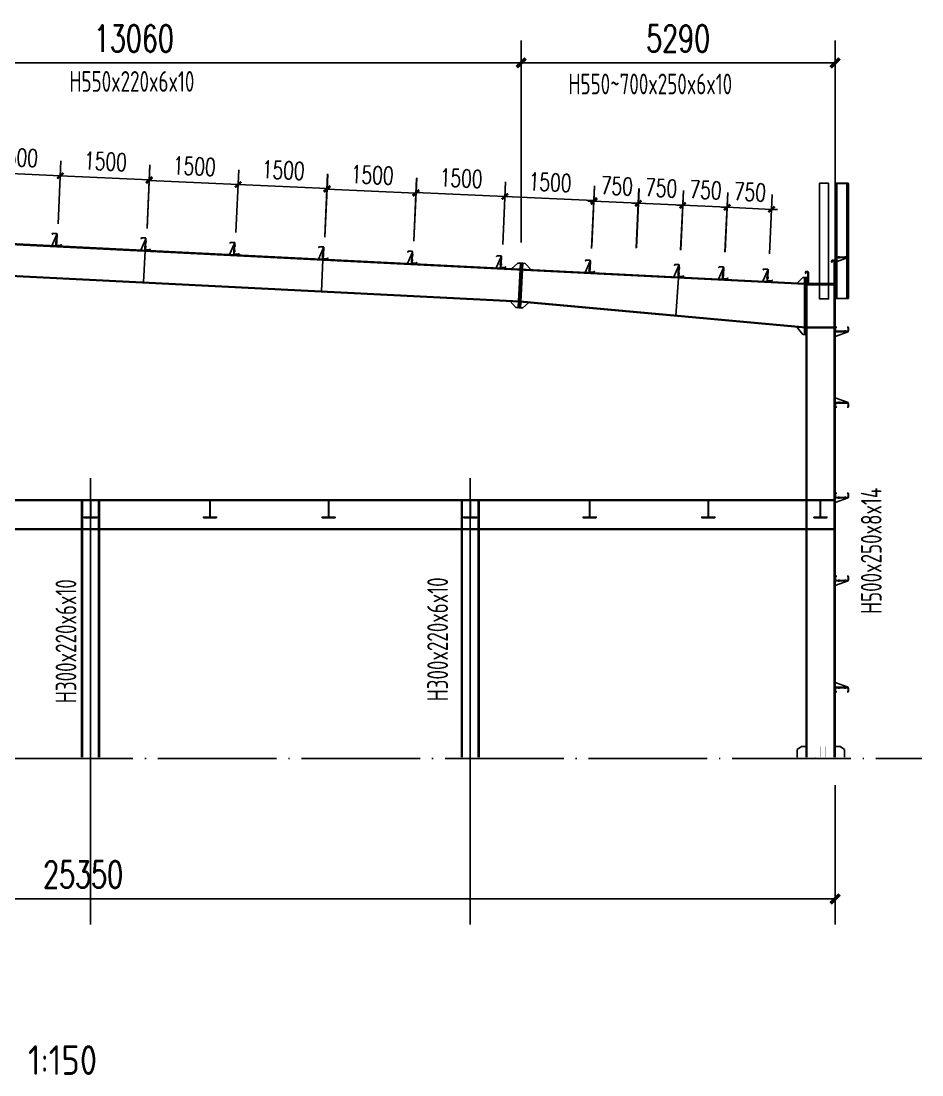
# Model space of a CAD drawing. Extents: x 180850 to 1399066, y 48356 to 327880.
# Drawn here: x 1334148 to 1349332, y 155174 to 172942 of the extents above; entities that cross this region are included whole.
import ezdxf

# ---------------------------------------------------------------- set-up
doc = ezdxf.new("R2010")
doc.units = 0
doc.header["$LTSCALE"] = 1000
doc.linetypes.add('DOTE', pattern=[2.42, 2, -0.2, 0.02, -0.2])
for name, color, linetype in [('AXIS', 3, 'Continuous'), ('DOTE', 1, 'Continuous'), ('GL', 150, 'Continuous'), ('GZ', 50, 'Continuous'), ('LT', 181, 'Continuous'), ('PZ', 202, 'Continuous'), ('TEXT', 7, 'Continuous'), ('天沟', 2, 'Continuous')]:
    doc.layers.add(name, color=color, linetype=linetype)
doc.styles.add('_TCH_DIM_T3', font='SIMPLEX', dxfattribs={"width": 0.705882, "bigfont": 'GBCBIG'})
doc.styles.get("Standard").update_dxf_attribs({"font": 'gbenor.shx', "bigfont": 'gbcbig.shx'})
doc.styles.add('TSSD_Norm', font='tssdeng.shx', dxfattribs={"bigfont": 'hztxt.shx'})
doc.dimstyles.new('_TCH_ARCH&&150', dxfattribs={"dimtxt": 446.25, "dimasz": 150, "dimexe": 375, "dimexo": 450, "dimgap": 189.375, "dimtad": 1, "dimdec": 0, "dimzin": 0, "dimdsep": 46, "dimtxsty": '_TCH_DIM_T3', "dimblk": 'ARCHTICK', "dimcen": 0.09, "dimclrd": 3, "dimclre": 3, "dimclrt": 7, "dimazin": 2, "dimtfac": 1, "dimtdec": 0, "dimtix": 1, "dimtmove": 2, "dimatfit": 3, "dimfxl": 1, "dimtolj": 1, "dimtzin": 0, "dimarcsym": 0})
doc.dimstyles.new('TCH_100_1', dxfattribs={"dimtxt": 297.5, "dimasz": 100, "dimexe": 250, "dimexo": 300, "dimgap": 126.25, "dimtad": 1, "dimdec": 0, "dimzin": 0, "dimdsep": 46, "dimtxsty": '_TCH_DIM_T3', "dimblk": 'ARCHTICK', "dimcen": 0.09, "dimclrd": 126, "dimclre": 126, "dimclrt": 7, "dimazin": 2, "dimtfac": 1, "dimtdec": 0, "dimtix": 1, "dimtmove": 2, "dimatfit": 3, "dimfxl": 1, "dimtolj": 1, "dimtzin": 0, "dimarcsym": 0})

# ---------------------------------------------------------------- blocks, each defined once
blk = doc.blocks.new('A$C3A585300')
at = {"layer": 'LT', "color": 1, "linetype": 'Continuous'}
for p, q in [((98, 153, -5), (58, 151, -5)), ((98, 153, -5), (58, 151, -5)), ((103, 62, -5), (63, 60, -5)), ((103, 62, -5), (63, 60, -5))]:
    blk.add_line(p, q, dxfattribs=at)
at = {"layer": 'LT', "elevation": -5}
blk.add_lwpolyline([(76, 197, -0.414214), (85, 207), (141, 210), (155, 197), (157, 199), (142, 213), (82, 210, 0.414214), (72, 200), (81, 23, -0.414214), (72, 12), (16, 10), (2, 22), (0, 20), (15, 6), (75, 9, 0.414214), (84, 20), (76, 197)], format="xyb", dxfattribs=at)
at = {"layer": 'LT', "elevation": -1}
for points in [[(76, 192), (82, 192), (91, 0), (85, 0)], [(82, 182), (91, 0), (161, 4)]]:
    blk.add_lwpolyline(points, close=True, dxfattribs=at)
at = {"layer": 'LT', "color": 1, "linetype": 'Continuous'}
for points in [[(75, 140, -5), (74, 164, -5), (84, 140, -5), (83, 165, -5)], [(75, 140, -5), (74, 164, -5), (84, 140, -5), (83, 165, -5)], [(79, 73, -5), (80, 48, -5), (88, 73, -5), (89, 49, -5)], [(79, 73, -5), (80, 48, -5), (88, 73, -5), (89, 49, -5)]]:
    blk.add_solid(points, dxfattribs=at)
blk = doc.blocks.new('_ArchTick')
at = {"color": 0, "linetype": 'ByBlock', "const_width": 0.4}
blk.add_lwpolyline([(-0.5, -0.5), (0.5, 0.5)], dxfattribs=at)
blk = doc.blocks.new('*D1368')
at = {"color": 3, "linetype": 'ByBlock', "lineweight": -2, "transparency": 16777216}
for p, q in [((1329518, 169862), (1329518, 172612)), ((1342578, 169209), (1342578, 172612)), ((1342578, 172237), (1329518, 172237))]:
    blk.add_line(p, q, dxfattribs=at)
at = {"layer": 'Defpoints', "color": 0, "linetype": 'ByBlock', "transparency": 16777216}
for p in [(1329518, 172237), (1329518, 169412), (1342578, 168759)]:
    blk.add_point(p, dxfattribs=at)
at = {"color": 3, "linetype": 'ByBlock', "lineweight": -2, "transparency": 16777216, "xscale": 150, "yscale": 150, "zscale": 150, "rotation": 180.0000000002084}
blk.add_blockref('_ArchTick', (1329518, 172237), dxfattribs=at)
at = {"color": 3, "linetype": 'ByBlock', "lineweight": -2, "transparency": 16777216, "xscale": 150, "yscale": 150, "zscale": 150}
blk.add_blockref('_ArchTick', (1342578, 172237), dxfattribs=at)
at = {"color": 7, "linetype": 'ByBlock', "transparency": 16777216, "insert": (1336048, 172649), "char_height": 446.2, "attachment_point": 5, "style": '_TCH_DIM_T3'}
blk.add_mtext('\\A1;13060', dxfattribs=at)
blk = doc.blocks.new('*D1369')
at = {"color": 3, "linetype": 'ByBlock', "lineweight": -2, "transparency": 16777216}
for p, q in [((1342578, 169209), (1342578, 172612)), ((1347868, 169565), (1347868, 172612)), ((1342578, 172237), (1347868, 172237))]:
    blk.add_line(p, q, dxfattribs=at)
at = {"layer": 'Defpoints', "color": 0, "linetype": 'ByBlock', "transparency": 16777216}
for p in [(1347868, 172237), (1347868, 169115), (1342578, 168759)]:
    blk.add_point(p, dxfattribs=at)
at = {"color": 3, "linetype": 'ByBlock', "lineweight": -2, "transparency": 16777216, "xscale": 150, "yscale": 150, "zscale": 150, "rotation": 180}
blk.add_blockref('_ArchTick', (1342578, 172237), dxfattribs=at)
at = {"color": 3, "linetype": 'ByBlock', "lineweight": -2, "transparency": 16777216, "xscale": 150, "yscale": 150, "zscale": 150}
blk.add_blockref('_ArchTick', (1347868, 172237), dxfattribs=at)
at = {"color": 7, "linetype": 'ByBlock', "transparency": 16777216, "insert": (1345223, 172649), "char_height": 446.2, "attachment_point": 5, "style": '_TCH_DIM_T3'}
blk.add_mtext('\\A1;5290', dxfattribs=at)
blk = doc.blocks.new('*D1383')
at = {"color": 126, "linetype": 'ByBlock', "lineweight": -2, "transparency": 16777216}
for p, q in [((1333274, 169592), (1333322, 170652)), ((1334772, 169525), (1334820, 170584)), ((1333310, 170402), (1334809, 170334))]:
    blk.add_line(p, q, dxfattribs=at)
at = {"layer": 'Defpoints', "color": 0, "linetype": 'ByBlock', "transparency": 16777216}
for p in [(1334809, 170334), (1333260, 169293, 0), (1334759, 169226, 0)]:
    blk.add_point(p, dxfattribs=at)
at = {"color": 126, "linetype": 'ByBlock', "lineweight": -2, "transparency": 16777216, "xscale": 100, "yscale": 100, "zscale": 100}
for p, rotation in [((1333310, 170402), 177.418434567161), ((1334809, 170334), 357.418434567161)]:
    blk.add_blockref('_ArchTick', p, dxfattribs=dict(at, rotation=rotation))
at = {"color": 7, "linetype": 'ByBlock', "transparency": 16777216, "insert": (1334072, 170643), "char_height": 297.5, "attachment_point": 5, "rotation": 357.4184, "style": '_TCH_DIM_T3'}
blk.add_mtext('\\A1;1500', dxfattribs=at)
blk = doc.blocks.new('*D1384')
at = {"color": 126, "linetype": 'ByBlock', "lineweight": -2, "transparency": 16777216}
for p, q in [((1334772, 169525), (1334820, 170584)), ((1336271, 169459), (1336319, 170517)), ((1334809, 170334), (1336307, 170267))]:
    blk.add_line(p, q, dxfattribs=at)
at = {"layer": 'Defpoints', "color": 0, "linetype": 'ByBlock', "transparency": 16777216}
for p in [(1336307, 170267), (1334759, 169226, 0), (1336257, 169159, 0)]:
    blk.add_point(p, dxfattribs=at)
at = {"color": 126, "linetype": 'ByBlock', "lineweight": -2, "transparency": 16777216, "xscale": 100, "yscale": 100, "zscale": 100}
for p, rotation in [((1334809, 170334), 177.418434567161), ((1336307, 170267), 357.418434567161)]:
    blk.add_blockref('_ArchTick', p, dxfattribs=dict(at, rotation=rotation))
at = {"color": 7, "linetype": 'ByBlock', "transparency": 16777216, "insert": (1335571, 170575), "char_height": 297.5, "attachment_point": 5, "rotation": 357.4184, "style": '_TCH_DIM_T3'}
blk.add_mtext('\\A1;1500', dxfattribs=at)
blk = doc.blocks.new('*D1385')
at = {"color": 126, "linetype": 'ByBlock', "lineweight": -2, "transparency": 16777216}
for p, q in [((1336270, 169446), (1336318, 170504)), ((1337769, 169379), (1337817, 170436)), ((1336307, 170254), (1337805, 170187))]:
    blk.add_line(p, q, dxfattribs=at)
at = {"layer": 'Defpoints', "color": 0, "linetype": 'ByBlock', "transparency": 16777216}
for p in [(1337805, 170187), (1336257, 169146, 0), (1337755, 169079, 0)]:
    blk.add_point(p, dxfattribs=at)
at = {"color": 126, "linetype": 'ByBlock', "lineweight": -2, "transparency": 16777216, "xscale": 100, "yscale": 100, "zscale": 100}
for p, rotation in [((1336307, 170254), 177.418434567161), ((1337805, 170187), 357.418434567161)]:
    blk.add_blockref('_ArchTick', p, dxfattribs=dict(at, rotation=rotation))
at = {"color": 7, "linetype": 'ByBlock', "transparency": 16777216, "insert": (1337068, 170495), "char_height": 297.5, "attachment_point": 5, "rotation": 357.4184, "style": '_TCH_DIM_T3'}
blk.add_mtext('\\A1;1500', dxfattribs=at)
blk = doc.blocks.new('*D1386')
at = {"color": 126, "linetype": 'ByBlock', "lineweight": -2, "transparency": 16777216}
for p, q in [((1345265, 169082), (1345311, 170086)), ((1346015, 169053), (1346060, 170052)), ((1345299, 169836), (1345199, 169840)), ((1345299, 169836), (1346049, 169802)), ((1346049, 169802), (1346149, 169798))]:
    blk.add_line(p, q, dxfattribs=at)
at = {"layer": 'Defpoints', "color": 0, "linetype": 'ByBlock', "transparency": 16777216}
for p in [(1346049, 169802), (1345252, 168782, 0), (1346001, 168754, 0)]:
    blk.add_point(p, dxfattribs=at)
at = {"color": 126, "linetype": 'ByBlock', "lineweight": -2, "transparency": 16777216, "xscale": 99.99999999999999, "yscale": 99.99999999999999, "zscale": 99.99999999999999}
for p, rotation in [((1345299, 169836), 357.4184345657005), ((1346049, 169802), 177.4184345657005)]:
    blk.add_blockref('_ArchTick', p, dxfattribs=dict(at, rotation=rotation))
at = {"color": 7, "linetype": 'ByBlock', "transparency": 16777216, "insert": (1345686, 170094), "char_height": 297.5, "attachment_point": 5, "rotation": 357.4184, "style": '_TCH_DIM_T3'}
blk.add_mtext('\\A1;750', dxfattribs=at)
blk = doc.blocks.new('*D1387')
at = {"color": 126, "linetype": 'ByBlock', "lineweight": -2, "transparency": 16777216}
for p, q in [((1346012, 169048), (1346058, 170052)), ((1346762, 169020), (1346807, 170018)), ((1346046, 169802), (1345946, 169807)), ((1346046, 169802), (1346796, 169768)), ((1346796, 169768), (1346895, 169764))]:
    blk.add_line(p, q, dxfattribs=at)
at = {"layer": 'Defpoints', "color": 0, "linetype": 'ByBlock', "transparency": 16777216}
for p in [(1346796, 169768), (1345999, 168748, 0), (1346748, 168720, 0)]:
    blk.add_point(p, dxfattribs=at)
at = {"color": 126, "linetype": 'ByBlock', "lineweight": -2, "transparency": 16777216, "xscale": 99.99999999999999, "yscale": 99.99999999999999, "zscale": 99.99999999999999}
for p, rotation in [((1346046, 169802), 357.4184345657005), ((1346796, 169768), 177.4184345657005)]:
    blk.add_blockref('_ArchTick', p, dxfattribs=dict(at, rotation=rotation))
at = {"color": 7, "linetype": 'ByBlock', "transparency": 16777216, "insert": (1346433, 170060), "char_height": 297.5, "attachment_point": 5, "rotation": 357.4184, "style": '_TCH_DIM_T3'}
blk.add_mtext('\\A1;750', dxfattribs=at)
blk = doc.blocks.new('*D1390')
at = {"color": 126, "linetype": 'ByBlock', "lineweight": -2, "transparency": 16777216}
for p, q in [((1339269, 169296), (1339317, 170356)), ((1340767, 169229), (1340815, 170288)), ((1339305, 170106), (1340804, 170039))]:
    blk.add_line(p, q, dxfattribs=at)
at = {"layer": 'Defpoints', "color": 0, "linetype": 'ByBlock', "transparency": 16777216}
for p in [(1340804, 170039), (1339255, 168996, 0), (1340754, 168929, 0)]:
    blk.add_point(p, dxfattribs=at)
at = {"color": 126, "linetype": 'ByBlock', "lineweight": -2, "transparency": 16777216, "xscale": 100, "yscale": 100, "zscale": 100}
for p, rotation in [((1339305, 170106), 177.418434567161), ((1340804, 170039), 357.418434567161)]:
    blk.add_blockref('_ArchTick', p, dxfattribs=dict(at, rotation=rotation))
at = {"color": 7, "linetype": 'ByBlock', "transparency": 16777216, "insert": (1340067, 170347), "char_height": 297.5, "attachment_point": 5, "rotation": 357.4184, "style": '_TCH_DIM_T3'}
blk.add_mtext('\\A1;1500', dxfattribs=at)
blk = doc.blocks.new('*D1391')
at = {"color": 126, "linetype": 'ByBlock', "lineweight": -2, "transparency": 16777216}
for p, q in [((1340768, 169242), (1340816, 170301)), ((1342266, 169175), (1342314, 170234)), ((1340804, 170051), (1342303, 169984))]:
    blk.add_line(p, q, dxfattribs=at)
at = {"layer": 'Defpoints', "color": 0, "linetype": 'ByBlock', "transparency": 16777216}
for p in [(1342303, 169984), (1340754, 168942, 0), (1342253, 168875, 0)]:
    blk.add_point(p, dxfattribs=at)
at = {"color": 126, "linetype": 'ByBlock', "lineweight": -2, "transparency": 16777216, "xscale": 100, "yscale": 100, "zscale": 100}
for p, rotation in [((1340804, 170051), 177.418434567161), ((1342303, 169984), 357.418434567161)]:
    blk.add_blockref('_ArchTick', p, dxfattribs=dict(at, rotation=rotation))
at = {"color": 7, "linetype": 'ByBlock', "transparency": 16777216, "insert": (1341566, 170292), "char_height": 297.5, "attachment_point": 5, "rotation": 357.4184, "style": '_TCH_DIM_T3'}
blk.add_mtext('\\A1;1500', dxfattribs=at)
blk = doc.blocks.new('*D1392')
at = {"color": 126, "linetype": 'ByBlock', "lineweight": -2, "transparency": 16777216}
for p, q in [((1342266, 169175), (1342314, 170234)), ((1343765, 169108), (1343813, 170166)), ((1342303, 169984), (1343801, 169916))]:
    blk.add_line(p, q, dxfattribs=at)
at = {"layer": 'Defpoints', "color": 0, "linetype": 'ByBlock', "transparency": 16777216}
for p in [(1343801, 169916), (1342253, 168875, 0), (1343751, 168808, 0)]:
    blk.add_point(p, dxfattribs=at)
at = {"color": 126, "linetype": 'ByBlock', "lineweight": -2, "transparency": 16777216, "xscale": 100, "yscale": 100, "zscale": 100}
for p, rotation in [((1342303, 169984), 177.418434567161), ((1343801, 169916), 357.418434567161)]:
    blk.add_blockref('_ArchTick', p, dxfattribs=dict(at, rotation=rotation))
at = {"color": 7, "linetype": 'ByBlock', "transparency": 16777216, "insert": (1343065, 170225), "char_height": 297.5, "attachment_point": 5, "rotation": 357.4184, "style": '_TCH_DIM_T3'}
blk.add_mtext('\\A1;1500', dxfattribs=at)
blk = doc.blocks.new('*D1393')
at = {"color": 126, "linetype": 'ByBlock', "lineweight": -2, "transparency": 16777216}
for p, q in [((1337769, 169378), (1337817, 170436)), ((1339267, 169311), (1339315, 170369)), ((1337805, 170187), (1339304, 170119))]:
    blk.add_line(p, q, dxfattribs=at)
at = {"layer": 'Defpoints', "color": 0, "linetype": 'ByBlock', "transparency": 16777216}
for p in [(1339304, 170119), (1337755, 169078, 0), (1339254, 169011, 0)]:
    blk.add_point(p, dxfattribs=at)
at = {"color": 126, "linetype": 'ByBlock', "lineweight": -2, "transparency": 16777216, "xscale": 99.99999999999999, "yscale": 99.99999999999999, "zscale": 99.99999999999999}
for p, rotation in [((1337805, 170187), 177.4184345657005), ((1339304, 170119), 357.4184345657005)]:
    blk.add_blockref('_ArchTick', p, dxfattribs=dict(at, rotation=rotation))
at = {"color": 7, "linetype": 'ByBlock', "transparency": 16777216, "insert": (1338567, 170428), "char_height": 297.5, "attachment_point": 5, "rotation": 357.4184, "style": '_TCH_DIM_T3'}
blk.add_mtext('\\A1;1500', dxfattribs=at)
blk = doc.blocks.new('*D1394')
at = {"color": 126, "linetype": 'ByBlock', "lineweight": -2, "transparency": 16777216}
for p, q in [((1343769, 169149), (1343814, 170153)), ((1344519, 169121), (1344564, 170119)), ((1343803, 169903), (1343703, 169908)), ((1343803, 169903), (1344552, 169870)), ((1344552, 169870), (1344652, 169865))]:
    blk.add_line(p, q, dxfattribs=at)
at = {"layer": 'Defpoints', "color": 0, "linetype": 'ByBlock', "transparency": 16777216}
for p in [(1344552, 169870), (1343756, 168850, 0), (1344505, 168821, 0)]:
    blk.add_point(p, dxfattribs=at)
at = {"color": 126, "linetype": 'ByBlock', "lineweight": -2, "transparency": 16777216, "xscale": 99.99999999999999, "yscale": 99.99999999999999, "zscale": 99.99999999999999}
for p, rotation in [((1343803, 169903), 357.4184345657005), ((1344552, 169870), 177.4184345657005)]:
    blk.add_blockref('_ArchTick', p, dxfattribs=dict(at, rotation=rotation))
at = {"color": 7, "linetype": 'ByBlock', "transparency": 16777216, "insert": (1344190, 170161), "char_height": 297.5, "attachment_point": 5, "rotation": 357.4184, "style": '_TCH_DIM_T3'}
blk.add_mtext('\\A1;750', dxfattribs=at)
blk = doc.blocks.new('*D1395')
at = {"color": 126, "linetype": 'ByBlock', "lineweight": -2, "transparency": 16777216}
for p, q in [((1344516, 169116), (1344561, 170119)), ((1345266, 169087), (1345311, 170086)), ((1344550, 169870), (1344450, 169874)), ((1344550, 169870), (1345299, 169836)), ((1345299, 169836), (1345399, 169831))]:
    blk.add_line(p, q, dxfattribs=at)
at = {"layer": 'Defpoints', "color": 0, "linetype": 'ByBlock', "transparency": 16777216}
for p in [(1345299, 169836), (1344503, 168816, 0), (1345252, 168788, 0)]:
    blk.add_point(p, dxfattribs=at)
at = {"color": 126, "linetype": 'ByBlock', "lineweight": -2, "transparency": 16777216, "xscale": 99.99999999999999, "yscale": 99.99999999999999, "zscale": 99.99999999999999}
for p, rotation in [((1344550, 169870), 357.4184345657005), ((1345299, 169836), 177.4184345657005)]:
    blk.add_blockref('_ArchTick', p, dxfattribs=dict(at, rotation=rotation))
at = {"color": 7, "linetype": 'ByBlock', "transparency": 16777216, "insert": (1344937, 170127), "char_height": 297.5, "attachment_point": 5, "rotation": 357.4184, "style": '_TCH_DIM_T3'}
blk.add_mtext('\\A1;750', dxfattribs=at)
blk = doc.blocks.new('*D1414')
at = {"color": 3, "lineweight": -2, "transparency": 16777216}
for p, q in [((1322518, 160059), (1322518, 157766)), ((1347868, 160059), (1347868, 157766)), ((1347868, 158141), (1322518, 158141))]:
    blk.add_line(p, q, dxfattribs=at)
at = {"layer": 'Defpoints', "color": 0, "transparency": 16777216}
for p in [(1322518, 160509, -1), (1347868, 160509, -1), (1322518, 158141)]:
    blk.add_point(p, dxfattribs=at)
at = {"color": 3, "lineweight": -2, "transparency": 16777216, "xscale": 150, "yscale": 150, "zscale": 150, "rotation": 180}
blk.add_blockref('_ArchTick', (1322518, 158141), dxfattribs=at)
at = {"color": 3, "lineweight": -2, "transparency": 16777216, "xscale": 150, "yscale": 150, "zscale": 150}
blk.add_blockref('_ArchTick', (1347868, 158141), dxfattribs=at)
at = {"color": 7, "transparency": 16777216, "insert": (1335193, 158553), "char_height": 446.2, "attachment_point": 5, "style": '_TCH_DIM_T3'}
blk.add_mtext('\\A1;25350', dxfattribs=at)

msp = doc.modelspace()

# ---------------------------------------------------------------- linework, layer by layer
for p, q in [((1336239.08, 169063.65, -0.86), (1336212.81, 168538.3, -0.65)), ((1339235.56, 168913.83, -0.86), (1339209.29, 168388.47, -0.28)), ((1342550.78, 168209.4, -0.86), (1342578.25, 168758.71, -0.86)), ((1345226.74, 168614.27, -0.86), (1345185.81, 167973.81, -0.86))]:
    msp.add_line(p, q)
at = {"layer": 'AXIS'}
for p, q in [((1335318.45, 159658.7, -0.86), (1335318.45, 157707.26, -0.86)), ((1341718.45, 159658.7, -0.86), (1341718.45, 157707.26, -0.86)), ((1347868.45, 159658.7, -0.86), (1347868.45, 157707.26, -0.86))]:
    msp.add_line(p, q, dxfattribs=at)
at = {"layer": 'DOTE'}
for p, q in [((1335318.45, 159268.7, -1.72), (1335318.45, 165232.86, -0.86)), ((1341718.45, 159268.7, -1.72), (1341718.45, 165232.86, -0.86))]:
    msp.add_line(p, q, dxfattribs=at)
at = {"layer": 'DOTE', "linetype": 'DOTE'}
msp.add_line((1295313.41, 160508.7, -0.86), (1349331.5, 160508.7, -0.86), dxfattribs=at)
at = {"layer": 'GL'}
for p, q in [((1322518.45, 169761.7, -0.86), (1347352.37, 168520.01, -0.86)), ((1322518.45, 169749.69, -0.86), (1347352.37, 168507.99, -0.86)), ((1329490.99, 168862.39, -1.5), (1342550.78, 168209.4, 0.14)), ((1329491.59, 168874.39, -1.5), (1342551.38, 168221.35, 0.14)), ((1342550.78, 168209.4, -0.86), (1347372.37, 167771.67, 6.48)), ((1342550.78, 168209.4, -0.86), (1347372.37, 167771.67, 6.48)), ((1342552.26, 168221.31, -0.86), (1347372.37, 167783.76, 6.48)), ((1342552.26, 168221.31, -0.86), (1347372.37, 167783.76, 6.48)), ((1322518.41, 164858.72, -1.05), (1347864.45, 164858.7, 0.89)), ((1322518.42, 164868.72, -1.05), (1347864.45, 164868.7, 0.89)), ((1322518.41, 164378.72, -1.05), (1347864.45, 164378.7, 0.89)), ((1322518.42, 164368.72, -1.05), (1347864.45, 164368.7, 0.89))]:
    msp.add_line(p, q, dxfattribs=at)
for points, elevation in [([(1335428.45, 164568.7), (1335208.45, 164568.7), (1335208.45, 164578.7), (1335311.61, 164578.7), (1335315.45, 164583.7), (1335315.45, 164854.05), (1335311.61, 164858.7), (1335208.45, 164858.7), (1335208.45, 164868.7), (1335428.45, 164868.7), (1335428.45, 164858.7), (1335325.45, 164858.7), (1335321.45, 164854.22), (1335321.45, 164583.7), (1335325.45, 164578.7), (1335428.45, 164578.7), (1335428.45, 164568.7)], 0.42), ([(1337441.56, 164568.71), (1337221.56, 164568.71), (1337221.56, 164578.71), (1337324.71, 164578.71), (1337328.56, 164583.71), (1337328.56, 164854.06), (1337324.71, 164858.71), (1337221.56, 164858.71), (1337221.56, 164868.71), (1337441.56, 164868.71), (1337441.56, 164858.71), (1337338.56, 164858.71), (1337334.56, 164854.23), (1337334.56, 164583.71), (1337338.56, 164578.71), (1337441.56, 164578.71), (1337441.56, 164568.71)], 1.36), ([(1339441.56, 164568.71), (1339221.56, 164568.71), (1339221.56, 164578.71), (1339324.71, 164578.71), (1339328.56, 164583.71), (1339328.56, 164854.06), (1339324.71, 164858.71), (1339221.56, 164858.71), (1339221.56, 164868.71), (1339441.56, 164868.71), (1339441.56, 164858.71), (1339338.56, 164858.71), (1339334.56, 164854.23), (1339334.56, 164583.71), (1339338.56, 164578.71), (1339441.56, 164578.71), (1339441.56, 164568.71)], 1.36), ([(1341828.45, 164568.7), (1341608.45, 164568.7), (1341608.45, 164578.7), (1341711.61, 164578.7), (1341715.45, 164583.7), (1341715.45, 164854.05), (1341711.61, 164858.7), (1341608.45, 164858.7), (1341608.45, 164868.7), (1341828.45, 164868.7), (1341828.45, 164858.7), (1341725.45, 164858.7), (1341721.45, 164854.21), (1341721.45, 164583.7), (1341725.45, 164578.7), (1341828.45, 164578.7), (1341828.45, 164568.7)], 0.42), ([(1343841.56, 164568.71), (1343621.56, 164568.71), (1343621.56, 164578.71), (1343724.71, 164578.71), (1343728.56, 164583.71), (1343728.56, 164854.06), (1343724.71, 164858.71), (1343621.56, 164858.71), (1343621.56, 164868.71), (1343841.56, 164868.71), (1343841.56, 164858.71), (1343738.56, 164858.71), (1343734.56, 164854.23), (1343734.56, 164583.71), (1343738.56, 164578.71), (1343841.56, 164578.71), (1343841.56, 164568.71)], 1.36), ([(1345841.56, 164568.71), (1345621.56, 164568.71), (1345621.56, 164578.71), (1345724.71, 164578.71), (1345728.56, 164583.71), (1345728.56, 164854.06), (1345724.71, 164858.71), (1345621.56, 164858.71), (1345621.56, 164868.71), (1345841.56, 164868.71), (1345841.56, 164858.71), (1345738.56, 164858.71), (1345734.56, 164854.23), (1345734.56, 164583.71), (1345738.56, 164578.71), (1345841.56, 164578.71), (1345841.56, 164568.71)], 1.36), ([(1347511.5, 164568.7), (1347731.5, 164568.7), (1347731.5, 164578.7), (1347628.35, 164578.7), (1347624.5, 164583.7), (1347624.5, 164854.05), (1347628.35, 164858.7), (1347731.5, 164858.7), (1347731.5, 164868.7), (1347511.5, 164868.7), (1347511.5, 164858.7), (1347614.5, 164858.7), (1347618.5, 164854.21), (1347618.5, 164583.7), (1347614.5, 164578.7), (1347511.5, 164578.7), (1347511.5, 164568.7)], 0.87)]:
    msp.add_lwpolyline(points, close=True, dxfattribs=dict(at, elevation=elevation))
at = {"layer": 'GZ'}
for p, q in [((1347854.45, 160533.7), (1347854.45, 168494.7, -4.17)), ((1347868.45, 160533.7), (1347868.45, 168494.7, -4.17)), ((1347392.37, 167784, -0.57), (1347854.45, 167784, -7.95)), ((1347392.37, 167784, -0.57), (1347854.45, 167784, -7.95)), ((1347392.37, 167770, -0.57), (1347854.45, 167770, -7.95)), ((1347392.37, 167770, -0.57), (1347854.45, 167770, -7.95)), ((1347378.45, 160533.7, 3.16), (1347378.37, 167610, -0.57)), ((1347378.45, 160533.7, 3.16), (1347378.37, 167610, -0.57)), ((1347392.45, 160533.7, 3.16), (1347392.37, 167610, -0.57)), ((1335168.45, 164868.71, -0.86), (1335168.45, 160533.7, -1.71)), ((1335182.45, 164868.71, -0.86), (1335182.45, 160533.7, -1.71)), ((1335454.45, 160533.7, 2.3), (1335454.45, 164868.71, 3.72)), ((1335468.45, 160533.7, 2.3), (1335468.45, 164868.71, 3.68)), ((1341568.45, 164868.71, -0.86), (1341568.45, 160533.7, -1.71)), ((1341582.45, 164868.71, -0.86), (1341582.45, 160533.7, -1.71)), ((1341854.45, 160533.7, 2.3), (1341854.45, 164868.71, 3.72)), ((1341868.45, 160533.7, 2.3), (1341868.45, 164868.71, 3.68))]:
    msp.add_line(p, q, dxfattribs=at)
for points, elevation in [([(1347757.5, 170208.38), (1347607.5, 170208.38), (1347607.5, 168256.74), (1347757.5, 168256.74)], -0.86), ([(1347869.68, 168265.47), (1348093.31, 168265.47), (1348093.31, 170205), (1347869.68, 170205)], -4.02), ([(1347899.68, 168265.47), (1348063.31, 168265.47), (1348063.31, 170205), (1347899.68, 170205)], -4.02), ([(1347868.45, 168494.7), (1347392.37, 168494.7), (1347392.37, 168508.7), (1347868.45, 168508.7)], -6.05)]:
    msp.add_lwpolyline(points, close=True, dxfattribs=dict(at, elevation=elevation))
at = {"layer": 'LT'}
for p, q in [((1347868.45, 170208.38, -4.02), (1348088.45, 170208.38, -4.02)), ((1347868.45, 170205, -4.02), (1347868.45, 170208.38, -4.02)), ((1348088.45, 170205, -4.02), (1347868.45, 170205, -4.02)), ((1347873.45, 170141.25, -4.02), (1347873.45, 170193.75, -4.02)), ((1347876.83, 170190.38, -4.02), (1347876.83, 170144.63, -4.02)), ((1347884.7, 170205, -4.02), (1348082.2, 170205, -4.02)), ((1347895.95, 170130, -4.02), (1347884.7, 170130, -4.02)), ((1348078.83, 170201.63, -4.02), (1347888.08, 170201.63, -4.02)), ((1347888.08, 170133.38, -4.02), (1347895.95, 170133.38, -4.02)), ((1347895.95, 170133.38, -4.02), (1347895.95, 170130, -4.02)), ((1348070.95, 170130, -4.02), (1348070.95, 170133.38, -4.02)), ((1348070.95, 170133.38, -4.02), (1348078.83, 170133.38, -4.02)), ((1348082.2, 170130, -4.02), (1348070.95, 170130, -4.02)), ((1348088.45, 170208.38, -4.02), (1348088.45, 170205, -4.02)), ((1348090.08, 170144.63, -4.02), (1348090.08, 170190.38, -4.02)), ((1348093.45, 170193.75, -4.02), (1348093.45, 170141.25, -4.02)), ((1347874.68, 169024.17, -4.02), (1347874.68, 168971.67, -4.02)), ((1347878.05, 168975.05, -4.02), (1347878.05, 169020.8, -4.02)), ((1347897.18, 169035.42, -4.02), (1347885.93, 169035.42, -4.02)), ((1347889.3, 169032.05, -4.02), (1347897.18, 169032.05, -4.02)), ((1347897.18, 169032.05, -4.02), (1347897.18, 169035.42, -4.02)), ((1348072.18, 169035.42, -4.02), (1348072.18, 169032.05, -4.02)), ((1348083.43, 169035.42, -4.02), (1348072.18, 169035.42, -4.02)), ((1348072.18, 169032.05, -4.02), (1348080.05, 169032.05, -4.02)), ((1348091.3, 169020.8, -4.02), (1348091.3, 168975.05, -4.02)), ((1348094.68, 168971.67, -4.02), (1348094.68, 169024.17, -4.02)), ((1348089.68, 168960.42, -4.02), (1347869.68, 168960.42, -4.02)), ((1347869.68, 168960.42, -4.02), (1347869.68, 168957.05, -4.02)), ((1347869.68, 168957.05, -4.02), (1348089.68, 168957.05, -4.02)), ((1348089.68, 168957.05, -4.02), (1347869.68, 168877.42, -4.02)), ((1347885.93, 168960.42, -4.02), (1348083.43, 168960.42, -4.02)), ((1348080.05, 168963.8, -4.02), (1347889.3, 168963.8, -4.02)), ((1347931.1, 168937.88, -4.02), (1347931.1, 168976.22, -4.02)), ((1348041.53, 168937.88, -4.02), (1348041.53, 168976.22, -4.02)), ((1348089.68, 168957.05, -4.02), (1348089.68, 168960.42, -4.02)), ((1347873.45, 167772.45, -4.02), (1347873.45, 167719.95, -4.02)), ((1347876.83, 167723.33, -4.02), (1347876.83, 167769.08, -4.02)), ((1347895.95, 167783.7, -4.02), (1347884.7, 167783.7, -4.02)), ((1347888.08, 167780.33, -4.02), (1347895.95, 167780.33, -4.02)), ((1347895.95, 167780.33, -4.02), (1347895.95, 167783.7, -4.02)), ((1348070.95, 167783.7, -4.02), (1348070.95, 167780.33, -4.02)), ((1348082.2, 167783.7, -4.02), (1348070.95, 167783.7, -4.02)), ((1348070.95, 167780.33, -4.02), (1348078.83, 167780.33, -4.02)), ((1348090.08, 167769.08, -4.02), (1348090.08, 167723.33, -4.02)), ((1348093.45, 167719.95, -4.02), (1348093.45, 167772.45, -4.02)), ((1348088.45, 167708.7, -4.02), (1347868.45, 167708.7, -4.02)), ((1347868.45, 167708.7, -4.02), (1347868.45, 167705.33, -4.02)), ((1347868.45, 167705.33, -4.02), (1348088.45, 167705.33, -4.02)), ((1348088.45, 167705.33, -4.02), (1347868.45, 167625.7, -4.02)), ((1347884.7, 167708.7, -4.02), (1348082.2, 167708.7, -4.02)), ((1348078.83, 167712.08, -4.02), (1347888.08, 167712.08, -4.02)), ((1347929.87, 167689.53, -4.02), (1347929.87, 167727.87, -4.02)), ((1348040.31, 167689.87, -4.02), (1348040.31, 167728.22, -4.02)), ((1348088.45, 167705.33, -4.02), (1348088.45, 167708.7, -4.02)), ((1348088.45, 166508.7, -4.02), (1347868.45, 166588.33, -4.02)), ((1347868.45, 166508.7, -4.02), (1348088.45, 166508.7, -4.02)), ((1347868.45, 166505.33, -4.02), (1347868.45, 166508.7, -4.02)), ((1348088.45, 166505.33, -4.02), (1347868.45, 166505.33, -4.02)), ((1347873.45, 166441.58, -4.02), (1347873.45, 166494.08, -4.02)), ((1347884.7, 166505.33, -4.02), (1348082.2, 166505.33, -4.02)), ((1348078.83, 166501.95, -4.02), (1347888.08, 166501.95, -4.02)), ((1347929.87, 166527.87, -4.02), (1347929.87, 166489.53, -4.02)), ((1348040.31, 166527.87, -4.02), (1348040.31, 166489.53, -4.02)), ((1348088.45, 166508.7, -4.02), (1348088.45, 166505.33, -4.02)), ((1348093.45, 166494.08, -4.02), (1348093.45, 166441.58, -4.02)), ((1347876.83, 166490.7, -4.02), (1347876.83, 166444.95, -4.02)), ((1347895.95, 166430.33, -4.02), (1347884.7, 166430.33, -4.02)), ((1347888.08, 166433.7, -4.02), (1347895.95, 166433.7, -4.02)), ((1347895.95, 166433.7, -4.02), (1347895.95, 166430.33, -4.02)), ((1348070.95, 166430.33, -4.02), (1348070.95, 166433.7, -4.02)), ((1348070.95, 166433.7, -4.02), (1348078.83, 166433.7, -4.02)), ((1348082.2, 166430.33, -4.02), (1348070.95, 166430.33, -4.02)), ((1348090.08, 166444.95, -4.02), (1348090.08, 166490.7, -4.02)), ((1348088.45, 164908.7, -4.02), (1347868.45, 164908.7, -4.02)), ((1347868.45, 164908.7, -4.02), (1347868.45, 164905.33, -4.02)), ((1347868.45, 164905.33, -4.02), (1348088.45, 164905.33, -4.02)), ((1348088.45, 164905.33, -4.02), (1347868.45, 164825.7, -4.02)), ((1347873.45, 164972.45, -4.02), (1347873.45, 164919.95, -4.02)), ((1347876.83, 164923.33, -4.02), (1347876.83, 164969.08, -4.02)), ((1347895.95, 164983.7, -4.02), (1347884.7, 164983.7, -4.02)), ((1347884.7, 164908.7, -4.02), (1348082.2, 164908.7, -4.02)), ((1347888.08, 164980.33, -4.02), (1347895.95, 164980.33, -4.02)), ((1348078.83, 164912.08, -4.02), (1347888.08, 164912.08, -4.02)), ((1347895.95, 164980.33, -4.02), (1347895.95, 164983.7, -4.02)), ((1347929.87, 164886.16, -4.02), (1347929.87, 164924.5, -4.02)), ((1348040.31, 164886.16, -4.02), (1348040.31, 164924.5, -4.02)), ((1348070.95, 164983.7, -4.02), (1348070.95, 164980.33, -4.02)), ((1348082.2, 164983.7, -4.02), (1348070.95, 164983.7, -4.02)), ((1348070.95, 164980.33, -4.02), (1348078.83, 164980.33, -4.02)), ((1348088.45, 164905.33, -4.02), (1348088.45, 164908.7, -4.02)), ((1348090.08, 164969.08, -4.02), (1348090.08, 164923.33, -4.02)), ((1348093.45, 164919.95, -4.02), (1348093.45, 164972.45, -4.02)), ((1348088.45, 163508.7, -4.02), (1347868.45, 163508.7, -4.02)), ((1347868.45, 163508.7, -4.02), (1347868.45, 163505.33, -4.02)), ((1347868.45, 163505.33, -4.02), (1348088.45, 163505.33, -4.02)), ((1348088.45, 163505.33, -4.02), (1347868.45, 163425.7, -4.02)), ((1347873.45, 163572.45, -4.02), (1347873.45, 163519.95, -4.02)), ((1347876.83, 163523.33, -4.02), (1347876.83, 163569.08, -4.02)), ((1347895.95, 163583.7, -4.02), (1347884.7, 163583.7, -4.02)), ((1347884.7, 163508.7, -4.02), (1348082.2, 163508.7, -4.02)), ((1347888.08, 163580.33, -4.02), (1347895.95, 163580.33, -4.02)), ((1348078.83, 163512.08, -4.02), (1347888.08, 163512.08, -4.02)), ((1347895.95, 163580.33, -4.02), (1347895.95, 163583.7, -4.02)), ((1347929.87, 163489.87, -4.02), (1347929.87, 163528.22, -4.02)), ((1348040.31, 163489.87, -4.02), (1348040.31, 163528.22, -4.02)), ((1348070.95, 163583.7, -4.02), (1348070.95, 163580.33, -4.02)), ((1348082.2, 163583.7, -4.02), (1348070.95, 163583.7, -4.02)), ((1348070.95, 163580.33, -4.02), (1348078.83, 163580.33, -4.02)), ((1348088.45, 163505.33, -4.02), (1348088.45, 163508.7, -4.02)), ((1348090.08, 163569.08, -4.02), (1348090.08, 163523.33, -4.02)), ((1348093.45, 163519.95, -4.02), (1348093.45, 163572.45, -4.02)), ((1348088.45, 161708.7, -4.02), (1347868.45, 161788.33, -4.02)), ((1347868.45, 161708.7, -4.02), (1348088.45, 161708.7, -4.02)), ((1347868.45, 161705.33, -4.02), (1347868.45, 161708.7, -4.02)), ((1348088.45, 161705.33, -4.02), (1347868.45, 161705.33, -4.02)), ((1347884.7, 161705.33, -4.02), (1348082.2, 161705.33, -4.02)), ((1348078.83, 161701.95, -4.02), (1347888.08, 161701.95, -4.02)), ((1348088.45, 161708.7, -4.02), (1348088.45, 161705.33, -4.02)), ((1347873.45, 161641.58, -4.02), (1347873.45, 161694.08, -4.02)), ((1347876.83, 161690.7, -4.02), (1347876.83, 161644.95, -4.02)), ((1347895.95, 161630.33, -4.02), (1347884.7, 161630.33, -4.02)), ((1347888.08, 161633.7, -4.02), (1347895.95, 161633.7, -4.02)), ((1347895.95, 161633.7, -4.02), (1347895.95, 161630.33, -4.02)), ((1348070.95, 161630.33, -4.02), (1348070.95, 161633.7, -4.02)), ((1348070.95, 161633.7, -4.02), (1348078.83, 161633.7, -4.02)), ((1348082.2, 161630.33, -4.02), (1348070.95, 161630.33, -4.02)), ((1348090.08, 161644.95, -4.02), (1348090.08, 161690.7, -4.02)), ((1348093.45, 161694.08, -4.02), (1348093.45, 161641.58, -4.02))]:
    msp.add_line(p, q, dxfattribs=at)
at = {"layer": 'LT', "linetype": 'Continuous'}
for p, q in [((1334724, 169212.24, -4.86), (1334763.85, 169210.25, -4.86)), ((1334724, 169212.24, -4.86), (1334763.85, 169210.25, -4.86)), ((1334728.57, 169303.65, -4.86), (1334768.43, 169301.65, -4.86)), ((1334728.57, 169303.65, -4.86), (1334768.43, 169301.65, -4.86)), ((1336226.7, 169228.74, -4.86), (1336266.55, 169226.75, -4.86)), ((1336226.7, 169228.74, -4.86), (1336266.55, 169226.75, -4.86)), ((1336222.13, 169137.33, -4.86), (1336261.98, 169135.34, -4.86)), ((1336222.13, 169137.33, -4.86), (1336261.98, 169135.34, -4.86)), ((1347929.87, 161724.16, -4.02), (1347929.87, 161685.81, -4.02)), ((1348040.31, 161724.16, -4.02), (1348040.31, 161685.81, -4.02))]:
    msp.add_line(p, q, dxfattribs=at)
at = {"layer": 'LT', "elevation": -4.86}
for points in [[(1334750.89, 169347.33, 0.41421356), (1334741.4, 169357.81), (1334685.71, 169360.6), (1334671.59, 169347.82), (1334669.58, 169350.05), (1334684.62, 169363.66), (1334744.54, 169360.66, -0.41421356), (1334754.03, 169350.17), (1334745.19, 169173.39, 0.41421356), (1334754.68, 169162.91), (1334810.37, 169160.12), (1334824.49, 169172.9), (1334826.5, 169170.67), (1334811.46, 169157.06), (1334751.54, 169160.06, -0.41421356), (1334742.05, 169170.55), (1334750.89, 169347.33)], [(1336249.02, 169272.42, 0.41421356), (1336239.53, 169282.91), (1336183.84, 169285.69), (1336169.72, 169272.92), (1336167.71, 169275.14), (1336182.75, 169288.75), (1336242.67, 169285.75, -0.41421356), (1336252.16, 169275.27), (1336243.32, 169098.49, 0.41421356), (1336252.81, 169088), (1336308.5, 169085.22), (1336322.62, 169097.99), (1336324.63, 169095.77), (1336309.59, 169082.16), (1336249.66, 169085.15, -0.41421356), (1336240.18, 169095.64), (1336249.02, 169272.42)]]:
    msp.add_lwpolyline(points, format="xyb", dxfattribs=at)
at = {"layer": 'LT', "elevation": -0.86}
for points in [[(1334750.64, 169342.33), (1334744.64, 169342.63), (1334735.06, 169150.87), (1334741.05, 169150.57)], [(1334744.15, 169332.64), (1334735.06, 169150.87), (1334665.16, 169154.37)], [(1336242.27, 169257.74), (1336233.19, 169075.96), (1336163.29, 169079.46)], [(1336248.77, 169267.43), (1336242.77, 169267.73), (1336233.19, 169075.96), (1336239.18, 169075.66)]]:
    msp.add_lwpolyline(points, close=True, dxfattribs=at)
at = {"layer": 'LT'}
for centre, start, end in [((1347884.7, 170193.75, -4.02), 89.999964, 179.999964), ((1347884.7, 170141.25, -4.02), 179.999964, 269.999964), ((1347888.08, 170190.38, -4.02), 89.999964, 179.999964), ((1347888.08, 170144.63, -4.02), 179.999964, 269.999964), ((1348078.83, 170190.38, -4.02), 359.999964, 89.999964), ((1348078.83, 170144.63, -4.02), 269.999964, 359.999964), ((1348082.2, 170193.75, -4.02), 359.999964, 89.999964), ((1348082.2, 170141.25, -4.02), 269.999964, 359.999964), ((1347885.93, 169024.17, -4.02), 90, 180), ((1347889.3, 169020.8, -4.02), 90, 180), ((1348080.05, 169020.8, -4.02), 360, 90), ((1348083.43, 169024.17, -4.02), 360, 90), ((1347885.93, 168971.67, -4.02), 180, 270), ((1347889.3, 168975.05, -4.02), 180, 270), ((1348080.05, 168975.05, -4.02), 270, 360), ((1348083.43, 168971.67, -4.02), 270, 360), ((1347884.7, 167772.45, -4.02), 90, 180), ((1347888.08, 167769.08, -4.02), 90, 180), ((1348078.83, 167769.08, -4.02), 0, 90), ((1348082.2, 167772.45, -4.02), 0, 90), ((1347884.7, 167719.95, -4.02), 180, 270), ((1347888.08, 167723.33, -4.02), 180, 270), ((1348078.83, 167723.33, -4.02), 270, 0), ((1348082.2, 167719.95, -4.02), 270, 0), ((1347884.7, 166494.08, -4.02), 90, 180), ((1347888.08, 166490.7, -4.02), 90, 180), ((1348078.83, 166490.7, -4.02), 0, 90), ((1348082.2, 166494.08, -4.02), 0, 90), ((1347884.7, 166441.58, -4.02), 180, 270), ((1347888.08, 166444.95, -4.02), 180, 270), ((1348078.83, 166444.95, -4.02), 270, 0), ((1348082.2, 166441.58, -4.02), 270, 0), ((1347884.7, 164972.45, -4.02), 90, 180), ((1347884.7, 164919.95, -4.02), 180, 270), ((1347888.08, 164969.08, -4.02), 90, 180), ((1347888.08, 164923.33, -4.02), 180, 270), ((1348078.83, 164969.08, -4.02), 360, 90), ((1348078.83, 164923.33, -4.02), 270, 360), ((1348082.2, 164972.45, -4.02), 360, 90), ((1348082.2, 164919.95, -4.02), 270, 360), ((1347884.7, 163572.45, -4.02), 90, 180), ((1347884.7, 163519.95, -4.02), 180, 270), ((1347888.08, 163569.08, -4.02), 90, 180), ((1347888.08, 163523.33, -4.02), 180, 270), ((1348078.83, 163569.08, -4.02), 0, 90), ((1348078.83, 163523.33, -4.02), 270, 0), ((1348082.2, 163572.45, -4.02), 0, 90), ((1348082.2, 163519.95, -4.02), 270, 0), ((1347884.7, 161694.08, -4.02), 90, 180), ((1347888.08, 161690.7, -4.02), 90, 180), ((1348078.83, 161690.7, -4.02), 0, 90), ((1348082.2, 161694.08, -4.02), 0, 90), ((1347884.7, 161641.58, -4.02), 180, 270), ((1347888.08, 161644.95, -4.02), 180, 270), ((1348078.83, 161644.95, -4.02), 270, 0), ((1348082.2, 161641.58, -4.02), 270, 0)]:
    msp.add_arc(centre, 11.25, start, end, dxfattribs=at)
at = {"layer": 'LT', "linetype": 'Continuous'}
for points in [[(1334747.69, 169223.32, -4.86), (1334746.47, 169198.86, -4.86), (1334738.7, 169223.76, -4.86), (1334737.48, 169199.3, -4.86)], [(1334747.69, 169223.32, -4.86), (1334746.47, 169198.86, -4.86), (1334738.7, 169223.76, -4.86), (1334737.48, 169199.3, -4.86)], [(1334751.04, 169290.26, -4.86), (1334752.26, 169314.72, -4.86), (1334742.05, 169290.71, -4.86), (1334743.27, 169315.17, -4.86)], [(1334751.04, 169290.26, -4.86), (1334752.26, 169314.72, -4.86), (1334742.05, 169290.71, -4.86), (1334743.27, 169315.17, -4.86)], [(1336249.17, 169215.36, -4.86), (1336250.39, 169239.82, -4.86), (1336240.18, 169215.8, -4.86), (1336241.4, 169240.26, -4.86)], [(1336249.17, 169215.36, -4.86), (1336250.39, 169239.82, -4.86), (1336240.18, 169215.8, -4.86), (1336241.4, 169240.26, -4.86)], [(1336245.82, 169148.41, -4.86), (1336244.6, 169123.95, -4.86), (1336236.83, 169148.86, -4.86), (1336235.61, 169124.4, -4.86)], [(1336245.82, 169148.41, -4.86), (1336244.6, 169123.95, -4.86), (1336236.83, 169148.86, -4.86), (1336235.61, 169124.4, -4.86)], [(1347917.63, 161701.95, -4.02), (1347942.12, 161701.95, -4.02), (1347917.63, 161708.7, -4.02), (1347942.12, 161708.7, -4.02)], [(1348028.06, 161701.95, -4.02), (1348052.55, 161701.95, -4.02), (1348028.06, 161708.7, -4.02), (1348052.55, 161708.7, -4.02)]]:
    msp.add_solid(points, dxfattribs=at)
at = {"layer": 'LT'}
for points in [[(1347918.85, 168963.8, -4.02), (1347943.34, 168963.8, -4.02), (1347918.85, 168957.05, -4.02), (1347943.34, 168957.05, -4.02)], [(1348029.28, 168963.8, -4.02), (1348053.77, 168963.8, -4.02), (1348029.28, 168957.05, -4.02), (1348053.77, 168957.05, -4.02)], [(1347917.63, 167711.73, -4.02), (1347942.12, 167711.73, -4.02), (1347917.63, 167704.98, -4.02), (1347942.12, 167704.98, -4.02)], [(1348028.06, 167712.08, -4.02), (1348052.55, 167712.08, -4.02), (1348028.06, 167705.33, -4.02), (1348052.55, 167705.33, -4.02)], [(1347917.63, 166501.95, -4.02), (1347942.12, 166501.95, -4.02), (1347917.63, 166508.7, -4.02), (1347942.12, 166508.7, -4.02)], [(1348028.06, 166501.95, -4.02), (1348052.55, 166501.95, -4.02), (1348028.06, 166508.7, -4.02), (1348052.55, 166508.7, -4.02)], [(1347917.63, 164912.08, -4.02), (1347942.12, 164912.08, -4.02), (1347917.63, 164905.33, -4.02), (1347942.12, 164905.33, -4.02)], [(1348028.06, 164912.08, -4.02), (1348052.55, 164912.08, -4.02), (1348028.06, 164905.33, -4.02), (1348052.55, 164905.33, -4.02)], [(1347917.63, 163512.08, -4.02), (1347942.12, 163512.08, -4.02), (1347917.63, 163505.33, -4.02), (1347942.12, 163505.33, -4.02)], [(1348028.06, 163512.08, -4.02), (1348052.55, 163512.08, -4.02), (1348028.06, 163505.33, -4.02), (1348052.55, 163505.33, -4.02)]]:
    msp.add_solid(points, dxfattribs=at)
at = {"layer": 'PZ'}
for p, q in [((1342523.31, 168861.58, -2.86), (1342413.61, 168766.95, -4.88)), ((1342523.31, 168861.58, -2.86), (1342413.61, 168766.95, -4.88)), ((1342523.31, 168861.58, -2.86), (1342563.26, 168859.59, -2.86)), ((1342523.31, 168861.58, -2.86), (1342563.26, 168859.59, -2.86)), ((1342643.16, 168855.59, -2.86), (1342603.21, 168857.59, -2.86)), ((1342643.16, 168855.59, -2.86), (1342603.21, 168857.59, -2.86)), ((1342643.16, 168855.59, -2.86), (1342742.88, 168750.48, -4.88)), ((1342643.16, 168855.59, -2.86), (1342742.88, 168750.48, -4.88)), ((1347322.38, 168619.3, -0.57), (1347225.94, 168518.73, -0.57)), ((1347352.37, 168618.71, -0.57), (1347322.38, 168619.3, -0.57)), ((1347352.37, 168618.71, -0.57), (1347322.38, 168619.3, -0.57)), ((1347352.37, 167660.01, -0.57), (1347352.37, 168618.71, -0.57)), ((1347392.37, 168618.71, -0.57), (1347352.37, 168618.71, -0.57)), ((1347372.37, 167660.01, -0.57), (1347372.37, 168618.71, -0.57)), ((1347392.37, 168618.71, -0.57), (1347422.37, 168618.71, -0.57)), ((1347392.37, 168618.71, -0.57), (1347392.37, 167610.01, -0.57)), ((1347392.37, 168618.71, -0.57), (1347410.08, 168618.71, -6.05)), ((1342485.86, 168112.52, -1.5), (1342389.79, 168217.45, 0.12)), ((1342485.86, 168112.52, -1.5), (1342389.79, 168217.45, 0.12)), ((1342485.86, 168112.52, -1.5), (1342525.81, 168110.52, -1.5)), ((1342485.86, 168112.52, -1.5), (1342525.81, 168110.52, -1.5)), ((1342605.71, 168106.53, -1.5), (1342565.76, 168108.52, -1.5)), ((1342605.71, 168106.53, -1.5), (1342565.76, 168108.52, -1.5)), ((1342605.71, 168106.53, -1.5), (1342699.66, 168193.43, -1.5)), ((1342605.71, 168106.53, -1.5), (1342699.66, 168193.43, -1.5)), ((1347322.37, 167660.01, -0.57), (1347209.22, 167796.63, -0.57)), ((1347352.37, 167660.01, -0.57), (1347322.37, 167660.01, -0.57)), ((1347372.37, 167660.01, -0.57), (1347352.37, 167660.01, -0.57)), ((1347372.37, 167660.01, -0.57), (1347352.37, 167660.01, -0.57)), ((1347378.37, 167610.01, -4.44), (1347372.37, 167660.01, -0.57)), ((1347392.37, 167610.01, -0.57), (1347378.37, 167610.01, -4.44)), ((1347303.45, 160708.7, 3.07), (1347228.45, 160658.7, 3.07)), ((1347228.45, 160533.7, 3.07), (1347228.45, 160658.7, 3.07)), ((1347303.45, 160708.7, 3.07), (1347378.45, 160708.7, 3.07)), ((1347953.45, 160708.7, 3.07), (1347878.45, 160708.7, 3.07)), ((1347953.45, 160708.7, 3.07), (1348028.45, 160658.7, 3.07)), ((1348028.45, 160533.7, 3.07), (1348028.45, 160658.7, 3.07))]:
    msp.add_line(p, q, dxfattribs=at)
at = {"layer": 'PZ', "elevation": -0.86}
for points in [[(1342545.79, 168109.52), (1342525.81, 168110.52), (1342563.26, 168859.59), (1342583.24, 168858.59)], [(1342545.79, 168109.52), (1342525.81, 168110.52), (1342563.26, 168859.59), (1342583.24, 168858.59)], [(1342545.79, 168109.52), (1342565.76, 168108.52), (1342603.21, 168857.59), (1342583.24, 168858.59)], [(1342545.79, 168109.52), (1342565.76, 168108.52), (1342603.21, 168857.59), (1342583.24, 168858.59)]]:
    msp.add_lwpolyline(points, close=True, dxfattribs=at)
at = {"layer": 'PZ', "const_width": 2.25, "elevation": 1.07}
for points in [[(1347621.45, 160708.7), (1347635.45, 160708.7), (1347635.45, 160533.7), (1347621.45, 160533.7)], [(1348028.45, 160508.7), (1347228.45, 160508.7), (1347228.45, 160533.7), (1348028.45, 160533.7)]]:
    msp.add_lwpolyline(points, close=True, dxfattribs=at)
at = {"layer": 'PZ', "const_width": 2.25}
for points in [[(1347711.45, 160708.72), (1347725.45, 160708.72), (1347725.45, 160533.72), (1347711.45, 160533.72)], [(1347893.45, 160508.74), (1347543.45, 160508.7), (1347543.45, 160533.7), (1347893.45, 160533.74)]]:
    msp.add_lwpolyline(points, close=True, dxfattribs=at)
at = {"layer": '天沟', "linetype": 'ByBlock', "elevation": -6.05}
msp.add_lwpolyline([(1347859.85, 168508.7), (1347410.08, 168508.7), (1347410.08, 168706.73, 0.41421356), (1347405.08, 168711.73), (1347380.46, 168711.73, 0.41412968), (1347375.46, 168706.73), (1347375.46, 168688.77), (1347367.96, 168688.77), (1347367.96, 168706.74, -0.41421356), (1347380.46, 168719.24), (1347405.05, 168719.24, -0.41421356), (1347417.55, 168706.74), (1347417.55, 168516.11), (1347852.35, 168516.11), (1347852.35, 168896.85, 0.41421356), (1347847.35, 168901.85), (1347822.55, 168901.85, 0.41425359), (1347817.55, 168896.85), (1347817.55, 168879.51), (1347810.05, 168879.51), (1347810.05, 168896.75, -0.41421356), (1347822.55, 168909.25), (1347847.35, 168909.25, -0.41421356), (1347859.85, 168896.75), (1347859.85, 168508.7)], format="xyb", dxfattribs=at)

# ---------------------------------------------------------------- block references
at = {"xscale": -1}
for p in [(1337822.76, 169000.76), (1339320.89, 168925.85), (1340819.02, 168850.95), (1342317.15, 168776.04), (1343815.28, 168701.13), (1345313.4, 168626.23), (1346062.47, 168588.77), (1346811.53, 168551.32)]:
    msp.add_blockref('A$C3A585300', p, dxfattribs=at)

# ---------------------------------------------------------------- texts
at = {"layer": 'TEXT', "style": 'TSSD_Norm', "width": 0.7}
for s, p in [('H550x220x6x10', (1334963.56, 171749.64, -0.86)), ('H550~700x250x6x10', (1343374.22, 171706.71, -0.86))]:
    msp.add_text(s, height=350, dxfattribs=at).set_placement(p)
for s, p in [('H500x250x8x14', (1348652.5, 162945.64, 6.87)), ('H300x220x6x10', (1335078.97, 161442.5, 11.38)), ('H300x220x6x10', (1341342.97, 161473.5, 11.28))]:
    msp.add_text(s, height=350, rotation=90, dxfattribs=at).set_placement(p)
at = {"layer": 'TEXT'}
msp.add_text('1:150', height=500, dxfattribs=at).set_placement((1334262.5, 155173.5, 7.88))

# ---------------------------------------------------------------- dimensions: what is measured, and where the dimension line sits
at = {"linetype": 'ByBlock'}
for base, p1, p2, angle, dimstyle, picture, middle in [((1329518.45, 172236.87, -0.86), (1342578.25, 168758.71, -0.86), (1329518.45, 169411.7, -0.86), 180, '_TCH_ARCH&&150', '*D1368', (1336048.35, 172649.37, -0.86)), ((1347868.45, 172236.87, -0.86), (1342578.25, 168758.71, -0.86), (1347868.45, 169115.04, -0.86), 0, '_TCH_ARCH&&150', '*D1369', (1345223.35, 172649.37, -0.86)), ((1334808.91, 170334.48, -0.86), (1333260.41, 169292.57, -0.86), (1334758.92, 169225.72, -0.86), 177.418435, 'TCH_100_1', '*D1383', (1334072.06, 170642.98, -0.86)), ((1336307.39, 170266.92, -0.86), (1334758.92, 169225.72, -0.86), (1336257.43, 169158.87, -0.86), 177.418435, 'TCH_100_1', '*D1384', (1335570.53, 170575.42, -0.86)), ((1337805.31, 170186.58, -0.86), (1336256.88, 169146.1, -0.86), (1337755.39, 169079.25, -0.86), 177.418435, 'TCH_100_1', '*D1385', (1337068.46, 170495.08, -0.86)), ((1339303.79, 170119.01, -0.86), (1337755.32, 169077.82, -0.86), (1339253.83, 169010.97, -0.86), 177.418435, 'TCH_100_1', '*D1393', (1338566.94, 170427.52, -0.86)), ((1340803.95, 170038.57, -0.86), (1339255.41, 168995.95, -0.86), (1340753.92, 168929.1, -0.86), 177.418435, 'TCH_100_1', '*D1390', (1340067.09, 170347.08, -0.86)), ((1342302.98, 169983.79, -0.86), (1340754.47, 168941.88, -0.86), (1342252.98, 168875.03, -0.86), 177.418435, 'TCH_100_1', '*D1391', (1341566.12, 170292.29, -0.86)), ((1343801.45, 169916.23, -0.86), (1342252.98, 168875.03, -0.86), (1343751.49, 168808.19, -0.86), 177.418435, 'TCH_100_1', '*D1392', (1343064.6, 170224.73, -0.86)), ((1344552.47, 169869.56, -0.86), (1343755.69, 168849.53, -0.86), (1344505.21, 168821.21, -0.86), 177.418435, 'TCH_100_1', '*D1394', (1344190.23, 170161.18, -0.86)), ((1345299.38, 169835.89, -0.86), (1344502.6, 168815.85, -0.86), (1345252.11, 168787.54, -0.86), 177.418435, 'TCH_100_1', '*D1395', (1344937.13, 170127.5, -0.86)), ((1346048.65, 169802.1, -0.86), (1345251.87, 168782.07, -0.86), (1346001.38, 168753.76, -0.86), 177.418435, 'TCH_100_1', '*D1386', (1345686.4, 170093.72, -0.86)), ((1346795.55, 169768.43, -0.86), (1345998.77, 168748.4, -0.86), (1346748.28, 168720.08, -0.86), 177.418435, 'TCH_100_1', '*D1387', (1346433.3, 170060.04, -0.86))]:
    dim = msp.add_linear_dim(base=base, p1=p1, p2=p2, angle=angle, dimstyle=dimstyle, dxfattribs=at)
    dim.commit()
    dim.dimension.update_dxf_attribs({"geometry": picture, "text_midpoint": middle})
dim = msp.add_linear_dim(base=(1322518.45, 158140.83), p1=(1347868.45, 160508.7, -0.86), p2=(1322518.45, 160508.7, -0.86), angle=180, dimstyle='_TCH_ARCH&&150')
dim.commit()
dim.dimension.update_dxf_attribs({"geometry": '*D1414', "text_midpoint": (1335193.45, 158553.33)})

doc.saveas('drawing.dxf')
